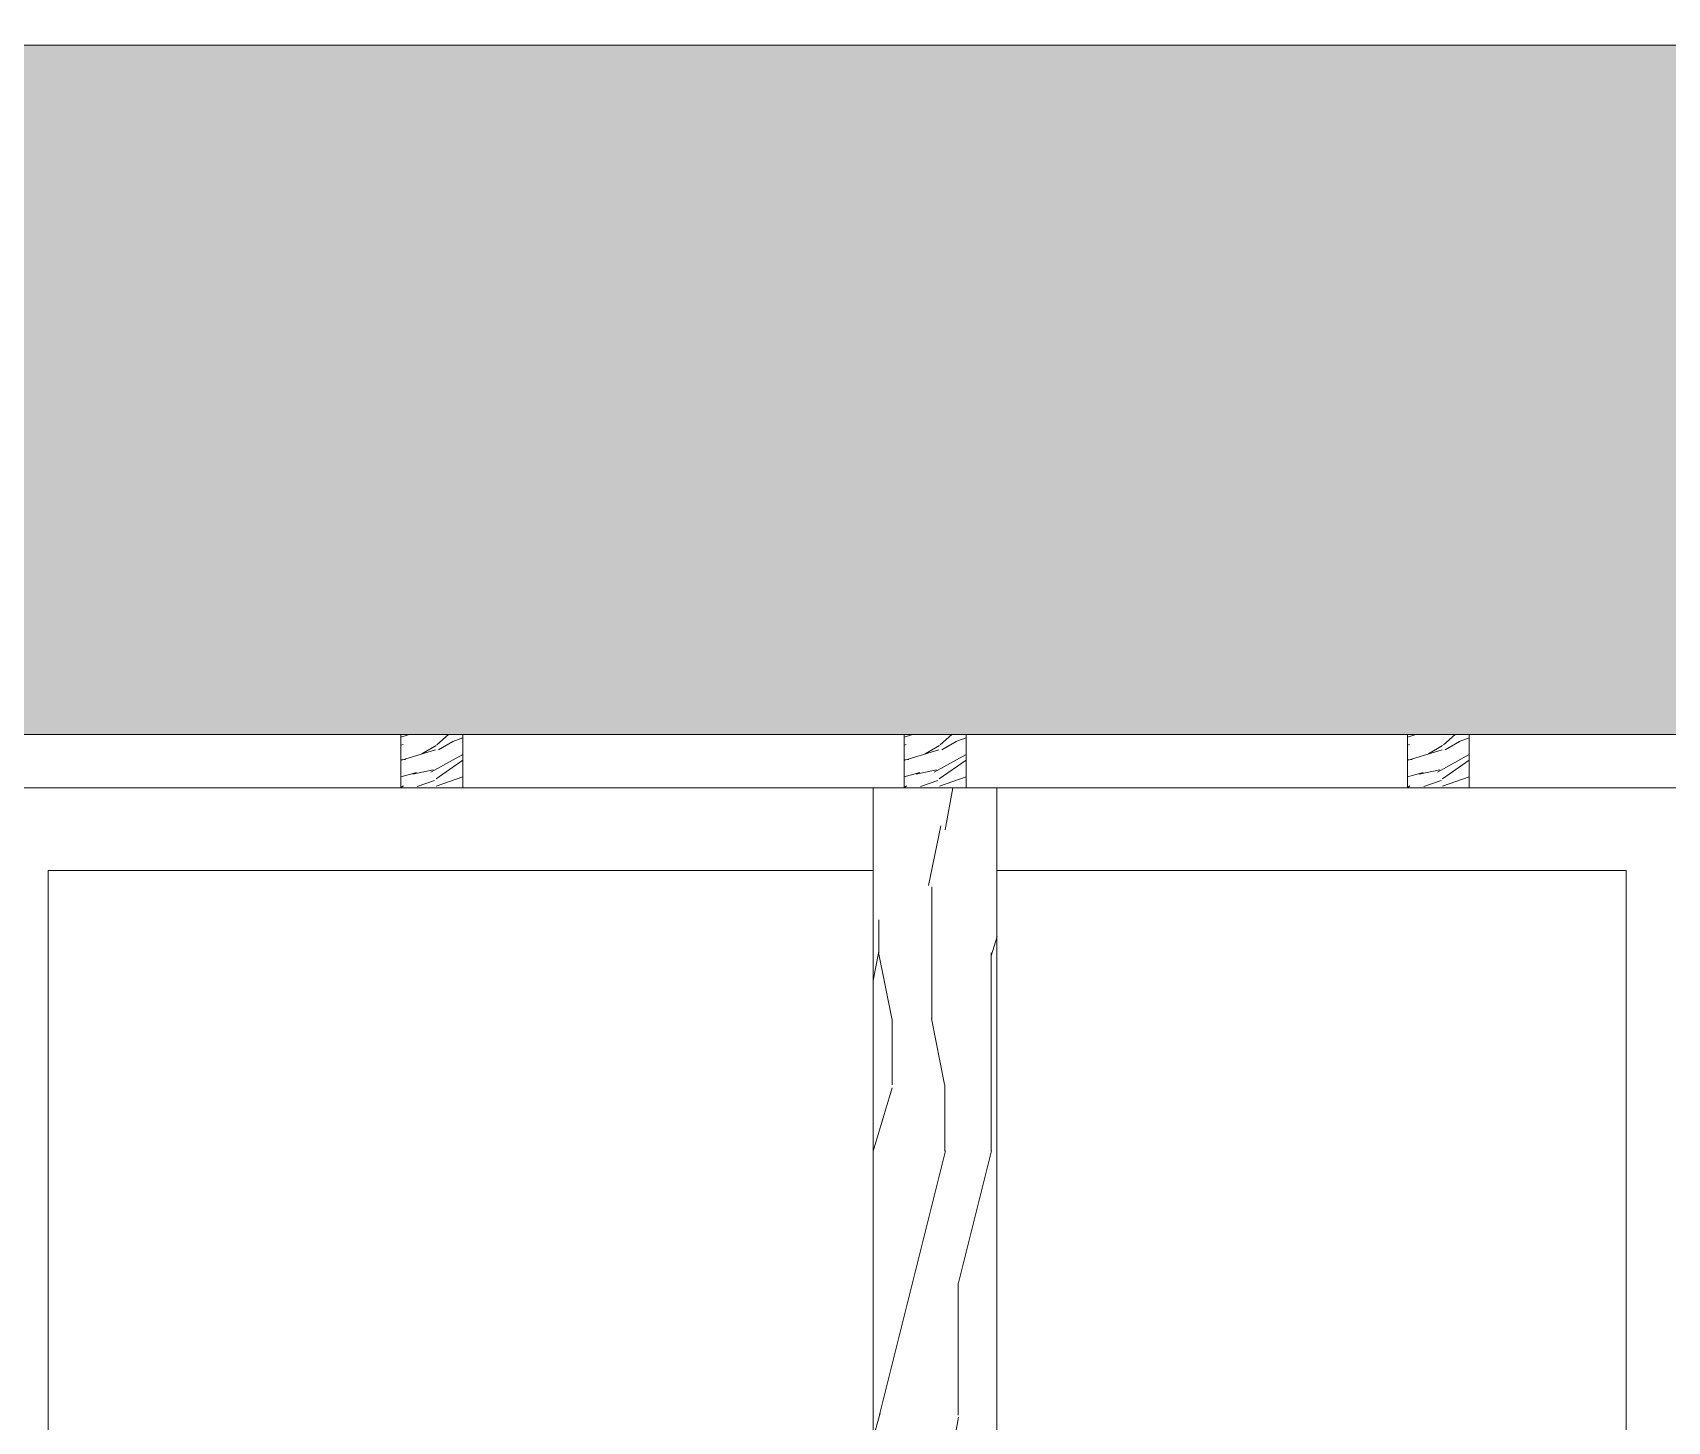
# Model space of a CAD drawing. Header units: metres. Extents: x -197 to 1099, y -24 to 14.
# Drawn here: x 743.778 to 745.759, y 1.682 to 3.365 of the extents above; entities that cross this region are included whole.
import ezdxf

# ---------------------------------------------------------------- set-up
doc = ezdxf.new("R2010")
doc.units = ezdxf.units.M
doc.header["$LTSCALE"] = 0.001
for name, color, linetype, lineweight, true_color in [('Jach-Anotaciones-CalidaddeLínea  0.13', 7, 'Continuous', 13, 0x000000), ('Jach-Anotaciones-CalidaddeLínea 0.18', 7, 'Continuous', 18, 0x000000), ('Jach-Anotaciones-Hatch-Lum50%', 9, 'Continuous', 13, 0x808080)]:
    doc.layers.add(name, color=color, linetype=linetype, lineweight=lineweight, true_color=true_color)

msp = doc.modelspace()

# ---------------------------------------------------------------- hatches: boundary and pattern name
at = {"layer": 'Jach-Anotaciones-Hatch-Lum50%', "ltscale": 100}
h = msp.add_hatch(dxfattribs=at)
h.set_pattern_fill('WOOD_01', color=256, scale=0.8, angle=90, pattern_type=2)
h.set_pattern_definition([(90, (546.0313, 0.568), (-0.8, 5e-17), [0.16, -0.64]), (98.9726, (546.463294, 0.576), (-0.7999981005, 4.8000000235), [0.1538832, -15.2344232]), (95.7105, (546.415294, 0.568), (-0.799988406, 7.20000014), [0.1607984, -7.8791008]), (74.5779, (546.175294, 0.568), (2.399989871, 8.7999996156), [0.2406656, -23.8259016]), (83.6599, (545.911294, 0.584), (-1.634e-06, 0.800000253), [0.1448864, -7.0994208]), (75.0686, (546.367294, 0.608), (0.799998696, 3.199999993), [0.1241936, -12.2951456]), (78.6901, (545.9033, 0.328), (-3e-07, 0.80000023), [0.3263376, -3.7528776]), (95.7105, (546.535294, 0.576), (-0.799988406, 7.20000014), [0.0803992, -7.9595]), (90, (546.1993, 0.568), (-0.8, 5e-17), [0.08, -0.72]), (90, (546.1033, 0.408), (-0.8, 5e-17), [0.24, -0.56]), (101.3099, (545.9833, 0.568), (-0.79999795, 3.19999982), [0.081584, -3.9976312]), (92.7263, (546.279294, 0.488), (-0.799996814, 16.000000236), [0.1681904, -16.6508464]), (82.4054, (546.303294, 0.528), (0.799994947, 6.399999886), [0.1210616, -11.9851336]), (90, (546.6073, 0.488), (-0.8, 5e-17), [0.16, -0.64]), (88.8309, (546.647294, 0.408), (-6.144e-07, 0.8000001466), [0.3920816, -38.81608]), (90, (546.0473, 0.408), (-0.8, 5e-17), [0.08, -0.72]), (90, (545.9833, 0.488), (-0.8, 5e-17), [0.08, -0.72]), (90, (545.9113, 0.128), (-0.8, 5e-17), [0.12, -0.68]), (80.5377, (545.8713, 0.344), (-3.1e-07, 0.80000006), [0.2433104, -4.6228992]), (90, (545.8713, 0.088), (-0.8, 5e-17), [0.16, -0.64]), (90, (546.5913, 0), (-0.8, 5e-17), [0.088, -0.712]), (90, (546.5513, 0.408), (-0.8, 5e-17), [0.08, -0.72]), (90, (546.5273, 0), (-0.8, 5e-17), [0.168, -0.632]), (95.4403, (546.479294, 0.408), (-0.799995827, 7.999999761), [0.16876, -16.7072576]), (90, (546.4153, 0.416), (-0.8, 5e-17), [0.152, -0.648]), (90, (546.3993, 0), (-0.8, 5e-17), [0.088, -0.712]), (88.8309, (546.271294, 0.096), (-6.144e-07, 0.8000001466), [0.3920816, -38.81608]), (90, (546.1993, 0.168), (-0.8, 5e-17), [0.08, -0.72]), (90, (546.1753, 0.088), (-0.8, 5e-17), [0.08, -0.72]), (90, (546.1753, 0.408), (-0.8, 5e-17), [0.16, -0.64]), (90, (546.1593, 0.248), (-0.8, 5e-17), [0.08, -0.72]), (90, (546.0633, 0.088), (-0.8, 5e-17), [0.16, -0.64]), (109.6538, (546.399294, 0.304), (-3.19999566, 8.800000202), [0.1189288, -11.7739248]), (101.3099, (546.1753, 0.168), (-0.79999795, 3.19999982), [0.081584, -3.9976312]), (101.3099, (546.2153, 0.488), (-0.79999795, 3.19999982), [0.081584, -3.9976312]), (95.7105, (545.911294, 0.248), (-0.799988406, 7.20000014), [0.0803992, -7.9595]), (79.6952, (545.855294, 0), (0.799995757, 4.799999982), [0.0894424, -8.854828]), (78.6901, (546.5913, 0.088), (-3e-07, 0.80000023), [0.081584, -3.9976312]), (180, (546.6073, 0.168), (-1e-16, -0.8), [0, -0.8]), (76.6076, (546.159294, 0), (3.1999756264, 13.60000018), [0.172696, -17.0969232]), (101.3099, (546.0473, 0.488), (-0.79999795, 3.19999982), [0.081584, -3.9976312]), (100.3048, (546.551294, 0.488), (-0.799996835, 3.99999983), [0.0894424, -8.854828]), (78.6901, (546.1993, 0.248), (-3e-07, 0.80000023), [0.081584, -3.9976312]), (78.6901, (546.1593, 0.328), (-3e-07, 0.80000023), [0.081584, -3.9976312]), (71.5651, (546.2393, 0), (-9.3e-07, 0.79999983), [0.1011928, -2.4286288]), (75.9638, (545.9673, 0.088), (-1e-06, 0.79999968), [0.3298488, -2.9686352]), (73.3008, (545.911294, 0.248), (1.599994986, 5.599999966), [0.2505672, -8.101676]), (90, (545.8713, 0.248), (-0.8, 5e-17), [0.096, -0.704]), (75.9638, (546.5273, 0.168), (-1e-06, 0.79999968), [0.3298488, -2.9686352]), (75.9638, (546.4713, 0.088), (-1e-06, 0.79999968), [0.3298488, -2.9686352]), (75.9638, (546.3993, 0.088), (-1e-06, 0.79999968), [0.3298488, -2.9686352]), (79.6952, (546.047294, 0), (0.799995757, 4.799999982), [0.0894424, -8.854828]), (75.9638, (546.0633, 0.248), (-1e-06, 0.79999968), [0.164924, -3.13356]), (79.6952, (546.303294, 0), (0.799995757, 4.799999982), [0.0894424, -8.854828]), (87.6141, (546.359294, 0.416), (-9.81e-07, 0.799999957), [0.1921664, -19.024492]), (79.6952, (546.215294, 0.328), (0.799995757, 4.799999982), [0.0894424, -8.854828]), (102.5288, (546.231294, 0.416), (-0.799999443, 3.200000383), [0.073756, -7.3018792]), (79.5626, (546.343294, 0), (1.5999882748, 8.799999746), [0.3091152, -30.602364]), (81.8699, (546.3993, 0.304), (1.93e-07, 0.79999957), [0.1131368, -5.5437168]), (94.7636, (546.319294, 0.088), (-0.79999316, 8.79999996), [0.1926656, -9.4406096]), (90, (546.3033, 0.28), (-0.8, 5e-17), [0.248, -0.552]), (74.7449, (545.943294, 0), (0.799998657, 3.19999977), [0.0912144, -9.0301888]), (80.5377, (546.6073, 0.168), (-3.1e-07, 0.80000006), [0.2433104, -4.6228992]), (70.0169, (546.439294, 0), (0.79999946, 2.399999904), [0.0936376, -9.2701216]), (90, (545.9673, 0.648), (-0.8, 5e-17), [0.04, -0.76]), (90, (546.3193, 0.648), (-0.8, 5e-17), [0.08, -0.72]), (101.3099, (546.6073, 0.648), (-0.79999795, 3.19999982), [0.081584, -3.9976312]), (90, (546.5273, 0.656), (-0.8, 5e-17), [0.144, -0.656]), (73.3008, (546.103294, 0.648), (1.599994986, 5.599999966), [0.0835224, -8.2687208]), (78.0207, (546.271294, 0.656), (3.2008781664, 15.199999689), [0.1472056, -26.8405152]), (180, (546.6073, 0.648), (-1e-16, -0.8), [0, -0.8]), (90, (546.5913, 0.728), (-0.8, 5e-17), [0.072, -0.728]), (90, (546.4393, 0.728), (-0.8, 5e-17), [0.072, -0.728]), (90, (546.3993, 0.728), (-0.8, 5e-17), [0.072, -0.728]), (66.0376, (546.127294, 0.728), (2.39998932, 5.600000022), [0.0787912, -7.8002896]), (78.5163, (546.031294, 0.728), (0.8001243765, 3.9999999871), [0.0734704, -52.17242]), (71.5651, (546.3193, 0.728), (-9.3e-07, 0.79999983), [0.0758944, -2.4539264]), (77.4712, (545.927294, 0.728), (0.799999682, 4.000000256), [0.073756, -7.3018792])])
h.paths.add_polyline_path([(744.79687, 2.45), (744.94687, 2.45), (744.94687, 0.30002), (744.79687, 0.30002)])

# ---------------------------------------------------------------- linework, layer by layer
at = {"layer": 'Jach-Anotaciones-CalidaddeLínea  0.13', "ltscale": 100}
for points in [[(754.34687, 3.35), (754.34687, 3.5), (754.49687, 3.5), (754.49687, 6.15), (738.84687, 6.15), (738.84687, 7.55), (733.02077, 7.55), (733.02077, 3.5), (733.17077, 3.5), (733.17077, 3.35)], [(739.49687, 2.45), (747.84687, 2.45), (747.84687, 0), (739.49687, 0)], [(743.69687, 2.45), (745.80937, 2.45), (745.80937, 0), (743.69687, 0)], [(743.79687, 2.35), (745.70937, 2.35), (745.70937, 0.1), (743.79687, 0.1)]]:
    msp.add_lwpolyline(points, close=True, dxfattribs=at)

# ---------------------------------------------------------------- next in the draw order: wipeouts: each hides what was drawn before it
at = {"ltscale": 100}
for points, layer in [([(744.79687, 2.45), (744.94687, 2.45), (744.94687, 0.30002), (744.79687, 0.30002)], 'Jach-Anotaciones-CalidaddeLínea  0.13'), ([(733.17077, 3.35), (754.34687, 3.35), (754.34687, 2.51458), (733.17077, 2.51458)], 'Jach-Anotaciones-CalidaddeLínea 0.18')]:
    msp.add_wipeout(points, dxfattribs=at).dxf.layer = layer

# ---------------------------------------------------------------- next in the draw order: hatches: boundary and pattern name
at = {"layer": 'Jach-Anotaciones-Hatch-Lum50%', "ltscale": 100}
h = msp.add_hatch(dxfattribs=at)
h.set_pattern_fill('218', color=256, scale=0.13, pattern_type=2)
h.set_pattern_definition([(0, (540.66904, 0.04875), (0.26, 0.13), [0.0325, -0.2275]), (0, (540.66904, 0.065), (0.26, 0.13), [0.0325, -0.0975]), (0, (540.79904, 0.08125), (0.26, 0.13), [0.0325, -0.2275]), (0, (540.60404, 0), (0.26, 0.13), [0.01625, -0.13, 0.01625, -0.0975]), (45, (540.62029, 0.0325), (0, 0.13), [0.02298097, -0.34471456]), (45, (540.60404, 0.08125), (0, 0.13), [0.016419, -0.35127653]), (45, (540.60404, 0.0975), (0, 0.13), [0.019695, -0.34800053]), (135, (540.76654, 0.0975), (1e-17, 0.13), [0.019695, -0.34800053]), (135, (540.76654, 0.08125), (1e-17, 0.13), [0.016419, -0.35127653]), (135, (540.75029, 0.0325), (1e-17, 0.13), [0.02298097, -0.34471456]), (26.56505, (540.63654, 0.0325), (-7e-12, 0.13), [0.0363361, -0.25435273]), (26.56505, (540.63654, 0.04875), (-7e-12, 0.13), [0.0363361, -0.25435273]), (26.56505, (540.57154, 0.065), (-7e-12, 0.13), [0.0363361, -0.25435273]), (26.56505, (540.57154, 0.08125), (-7e-12, 0.13), [0.0363361, -0.25435273]), (63.43495, (540.604044, 0), (7e-12, 0.13), [0.0363361, -0.54504157]), (63.43495, (540.620294, 0), (7e-12, 0.13), [0.0363361, -0.54504157]), (116.56505, (540.750294, 0), (-7e-12, 0.13), [0.0363361, -0.54504157]), (116.56505, (540.766544, 0), (-7e-12, 0.13), [0.0363361, -0.54504157]), (153.43495, (540.73404, 0.0325), (7e-12, 0.13), [0.0363361, -0.25435273]), (153.43495, (540.73404, 0.04875), (7e-12, 0.13), [0.0363361, -0.25435273]), (153.43495, (540.79904, 0.065), (7e-12, 0.13), [0.0363361, -0.25435273]), (153.43495, (540.79904, 0.08125), (7e-12, 0.13), [0.0363361, -0.25435273]), (82.874984, (540.604044, 0), (6e-14, 0.13), [0.13101166, -1.96517535]), (97.125016, (540.766544, 0), (-6e-14, 0.13), [0.13101166, -1.96517535])])
h.paths.add_polyline_path([(733.17077, 3.35), (754.34687, 3.35), (754.34687, 2.51458), (733.17077, 2.51458)])

# ---------------------------------------------------------------- next in the draw order: linework, layer by layer
at = {"layer": 'Jach-Anotaciones-CalidaddeLínea  0.13', "ltscale": 100}
for points in [[(733.17077, 3.35), (754.34687, 3.35), (754.34687, 2.51458), (733.17077, 2.51458)], [(744.79687, 2.45), (744.94687, 2.45), (744.94687, 0.30002), (744.79687, 0.30002)]]:
    msp.add_lwpolyline(points, close=True, dxfattribs=at)

# ---------------------------------------------------------------- next in the draw order: wipeouts: each hides what was drawn before it
at = {"ltscale": 100}
msp.add_wipeout([(754.34687, 2.51458), (736.40687, 2.51458), (736.40687, 2.45), (754.34687, 2.45)], dxfattribs=at).dxf.layer = 'Jach-Anotaciones-CalidaddeLínea 0.18'

# ---------------------------------------------------------------- next in the draw order: hatches: boundary and pattern name
at = {"layer": 'Jach-Anotaciones-Hatch-Lum50%', "ltscale": 100}
h = msp.add_hatch(dxfattribs=at)
h.set_pattern_fill('WOOD_01', color=256, scale=0.2, angle=30, pattern_type=2)
h.set_pattern_definition([(30, (316.62012, 0.2061), (-0.1, 0.17320508), [0.04, -0.16]), (38.9726, (316.675848, 0.113569), (0.93923072707, 0.77320467243), [0.0384708, -3.8086058]), (35.7105, (316.668116, 0.122962), (1.4588472062, 1.0732025879), [0.0401996, -1.9697752]), (14.5779, (316.638116, 0.174923), (2.20525453897, 0.58038690266), [0.0601664, -5.9564754]), (23.6599, (316.60858, 0.23408), (0.1732049312, 0.1000003855), [0.0362216, -1.7748552]), (15.0686, (316.670776, 0.138354), (0.7928201585, 0.22679520083), [0.0310484, -3.0737864]), (18.6901, (316.552155, 0.203813), (0.1732050942, 0.1000000934), [0.0815844, -0.9382194]), (35.7105, (316.684848, 0.09798), (1.4588472062, 1.0732025879), [0.0200998, -1.989875]), (30, (316.64112, 0.16973), (-0.1, 0.17320508), [0.02, -0.18]), (30, (316.59448, 0.17051), (-0.1, 0.17320508), [0.06, -0.14]), (41.3099, (316.614116, 0.216492), (0.59282054, 0.573204614), [0.020396, -0.9994078]), (32.7263, (316.633796, 0.142406), (3.36410206446, 2.1732044205), [0.0420476, -4.1627116]), (22.4054, (316.645456, 0.14221), (1.4856399898, 0.6267959991), [0.0302654, -2.9962834]), (30, (316.6748, 0.0714), (-0.1, 0.17320508), [0.04, -0.16]), (28.8309, (316.662475, 0.052732), (0.173205035693, 0.10000015135), [0.0980204, -9.70402]), (30, (316.58748, 0.18264), (-0.1, 0.17320508), [0.02, -0.18]), (30, (316.5968, 0.2065), (-0.1, 0.17320508), [0.02, -0.18]), (30, (316.50985, 0.17708), (-0.1, 0.17320508), [0.03, -0.17]), (20.5377, (316.55162, 0.21274), (0.1732050554, 0.1000000749), [0.0608276, -1.1557248]), (30, (316.4962, 0.18074), (-0.1, 0.17320508), [0.04, -0.16]), (30, (316.56714, 0.01386), (-0.1, 0.17320508), [0.022, -0.178]), (30, (316.65048, 0.07352), (-0.1, 0.17320508), [0.02, -0.18]), (30, (316.55914, 0.02771), (-0.1, 0.17320508), [0.042, -0.158]), (35.4403, (316.641475, 0.089105), (1.63205127745, 1.17320414736), [0.04219, -4.1768144]), (30, (316.6352, 0.10396), (-0.1, 0.17320508), [0.038, -0.162]), (30, (316.54314, 0.05543), (-0.1, 0.17320508), [0.022, -0.178]), (28.8309, (316.547925, 0.0951384), (0.173205035693, 0.10000015135), [0.0980204, -9.70402]), (30, (316.55451, 0.11973), (-0.1, 0.17320508), [0.02, -0.18]), (30, (316.5342, 0.11492), (-0.1, 0.17320508), [0.02, -0.18]), (30, (316.60348, 0.15492), (-0.1, 0.17320508), [0.04, -0.16]), (30, (316.56683, 0.13839), (-0.1, 0.17320508), [0.02, -0.18]), (30, (316.5202, 0.13917), (-0.1, 0.17320508), [0.04, -0.16]), (49.6538, (316.608958, 0.093426), (1.50525647452, 1.79281940855), [0.0297322, -2.9434812]), (41.3099, (316.551514, 0.124923), (0.59282054, 0.573204614), [0.020396, -0.9994078]), (41.3099, (316.625796, 0.156263), (0.59282054, 0.573204614), [0.020396, -0.9994078]), (35.7105, (316.535834, 0.19208), (1.4588472062, 1.0732025879), [0.0200998, -1.989875]), (19.6952, (316.47514, 0.173205), (1.1392299502, 0.4267958355), [0.0223606, -2.213707]), (18.6901, (316.586193, 0.024856), (0.1732050942, 0.1000000934), [0.020396, -0.9994078]), (120, (316.60551, 0.0314), (-0.17320508, -0.1), [0, -0.2]), (16.6076, (316.51314, 0.107387), (3.34448336513, 1.00718497651), [0.043174, -4.2742308]), (41.3099, (316.604796, 0.192636), (0.59282054, 0.573204614), [0.020396, -0.9994078]), (40.3048, (316.667796, 0.083517), (0.7660257626, 0.6732043744), [0.0223606, -2.213707]), (18.6901, (316.571834, 0.129727), (0.1732050942, 0.1000000934), [0.020396, -0.9994078]), (18.6901, (316.584155, 0.148387), (0.1732050942, 0.1000000934), [0.020396, -0.9994078]), (11.5651, (316.52314, 0.090067), (0.173204928, 0.1000001815), [0.0252982, -0.6071572]), (15.9638, (316.508193, 0.159956), (0.173204888, 0.100000176), [0.0824622, -0.7421588]), (13.3008, (316.535834, 0.19208), (1.4124349312, 0.3535909199), [0.0626418, -2.025419]), (30, (316.53083, 0.20074), (-0.1, 0.17320508), [0.024, -0.176]), (15.9638, (316.595514, 0.048713), (0.173204888, 0.100000176), [0.0824622, -0.7421588]), (15.9638, (316.571193, 0.050837), (0.173204888, 0.100000176), [0.0824622, -0.7421588]), (15.9638, (316.562193, 0.066426), (0.173204888, 0.100000176), [0.0824622, -0.7421588]), (19.6952, (316.49914, 0.131636), (1.1392299502, 0.4267958355), [0.0223606, -2.213707]), (15.9638, (316.554834, 0.15917), (0.173204888, 0.100000176), [0.041231, -0.78339]), (19.6952, (316.53114, 0.07621), (1.1392299502, 0.4267958355), [0.0223606, -2.213707]), (27.6141, (316.628207, 0.116086), (0.17320494875, 0.10000020701), [0.0480416, -4.756123]), (19.6952, (316.591155, 0.136263), (1.1392299502, 0.4267958355), [0.0223606, -2.213707]), (42.5288, (316.612207, 0.143799), (0.5928204755, 0.573205008), [0.018439, -1.8254698]), (19.5626, (316.5361404, 0.06755), (2.10525436768, 0.75359234531), [0.0772788, -7.650591]), (21.8699, (316.608958, 0.093426), (0.1732050116, 0.0999999042), [0.0282842, -1.3859292]), (34.7636, (316.552193, 0.083746), (1.80525673466, 1.27320359476), [0.0481664, -2.3601524]), (30, (316.59176, 0.11121), (-0.1, 0.17320508), [0.062, -0.138]), (14.7449, (316.48614, 0.154153), (0.7928201053, 0.2267951812), [0.0228036, -2.2575472]), (20.5377, (316.605514, 0.031392), (0.1732050554, 0.1000000749), [0.0608276, -1.1557248]), (10.0169, (316.54814, 0.046765), (0.619615154, 0.1267950243), [0.0234094, -2.3175304]), (30, (316.62944, 0.22996), (-0.1, 0.17320508), [0.01, -0.19]), (30, (316.67344, 0.15375), (-0.1, 0.17320508), [0.02, -0.18]), (41.3099, (316.709437, 0.091392), (0.59282054, 0.573204614), [0.020396, -0.9994078]), (30, (316.70117, 0.10971), (-0.1, 0.17320508), [0.036, -0.164]), (13.3008, (316.646437, 0.200512), (1.4124349312, 0.3535909199), [0.0208806, -2.0671802]), (18.0207, (316.6691686, 0.1651384), (3.69100623785, 1.20698950949), [0.0368014, -6.7101288]), (120, (316.70944, 0.0914), (-0.17320508, -0.1), [0, -0.2]), (30, (316.72476, 0.10486), (-0.1, 0.17320508), [0.018, -0.182]), (30, (316.70576, 0.13777), (-0.1, 0.17320508), [0.018, -0.182]), (30, (316.70076, 0.14643), (-0.1, 0.17320508), [0.018, -0.182]), (6.0376, (316.666757, 0.205315), (1.5124342352, 0.1803870725), [0.0196978, -1.9500724]), (18.5163, (316.654757, 0.2261), (0.966040948051, 0.32676798933), [0.0183676, -13.043105]), (11.5651, (316.69076, 0.163746), (0.173204928, 0.1000001815), [0.0189736, -0.6134816]), (17.4712, (316.641757, 0.248617), (0.9660254196, 0.32679502), [0.018439, -1.8254698])])
h.paths.add_polyline_path([(744.22437, 2.51458), (744.29937, 2.51458), (744.29937, 2.45), (744.22437, 2.45)])
h = msp.add_hatch(dxfattribs=at)
h.set_pattern_fill('WOOD_01', color=256, scale=0.2, angle=30, pattern_type=2)
h.set_pattern_definition([(30, (317.23012, 0.2061), (-0.1, 0.17320508), [0.04, -0.16]), (38.9726, (317.285848, 0.113569), (0.93923072707, 0.77320467243), [0.0384708, -3.8086058]), (35.7105, (317.278116, 0.122962), (1.4588472062, 1.0732025879), [0.0401996, -1.9697752]), (14.5779, (317.248116, 0.174923), (2.20525453897, 0.58038690266), [0.0601664, -5.9564754]), (23.6599, (317.21858, 0.23408), (0.1732049312, 0.1000003855), [0.0362216, -1.7748552]), (15.0686, (317.280776, 0.138354), (0.7928201585, 0.22679520083), [0.0310484, -3.0737864]), (18.6901, (317.162155, 0.203813), (0.1732050942, 0.1000000934), [0.0815844, -0.9382194]), (35.7105, (317.294848, 0.09798), (1.4588472062, 1.0732025879), [0.0200998, -1.989875]), (30, (317.25112, 0.16973), (-0.1, 0.17320508), [0.02, -0.18]), (30, (317.20448, 0.17051), (-0.1, 0.17320508), [0.06, -0.14]), (41.3099, (317.224116, 0.216492), (0.59282054, 0.573204614), [0.020396, -0.9994078]), (32.7263, (317.243796, 0.142406), (3.36410206446, 2.1732044205), [0.0420476, -4.1627116]), (22.4054, (317.255456, 0.14221), (1.4856399898, 0.6267959991), [0.0302654, -2.9962834]), (30, (317.2848, 0.0714), (-0.1, 0.17320508), [0.04, -0.16]), (28.8309, (317.272475, 0.052732), (0.173205035693, 0.10000015135), [0.0980204, -9.70402]), (30, (317.19748, 0.18264), (-0.1, 0.17320508), [0.02, -0.18]), (30, (317.2068, 0.2065), (-0.1, 0.17320508), [0.02, -0.18]), (30, (317.11985, 0.17708), (-0.1, 0.17320508), [0.03, -0.17]), (20.5377, (317.16162, 0.21274), (0.1732050554, 0.1000000749), [0.0608276, -1.1557248]), (30, (317.1062, 0.18074), (-0.1, 0.17320508), [0.04, -0.16]), (30, (317.17714, 0.01386), (-0.1, 0.17320508), [0.022, -0.178]), (30, (317.26048, 0.07352), (-0.1, 0.17320508), [0.02, -0.18]), (30, (317.16914, 0.02771), (-0.1, 0.17320508), [0.042, -0.158]), (35.4403, (317.251475, 0.089105), (1.63205127745, 1.17320414736), [0.04219, -4.1768144]), (30, (317.2452, 0.10396), (-0.1, 0.17320508), [0.038, -0.162]), (30, (317.15314, 0.05543), (-0.1, 0.17320508), [0.022, -0.178]), (28.8309, (317.157925, 0.0951384), (0.173205035693, 0.10000015135), [0.0980204, -9.70402]), (30, (317.16451, 0.11973), (-0.1, 0.17320508), [0.02, -0.18]), (30, (317.1442, 0.11492), (-0.1, 0.17320508), [0.02, -0.18]), (30, (317.21348, 0.15492), (-0.1, 0.17320508), [0.04, -0.16]), (30, (317.17683, 0.13839), (-0.1, 0.17320508), [0.02, -0.18]), (30, (317.1302, 0.13917), (-0.1, 0.17320508), [0.04, -0.16]), (49.6538, (317.218958, 0.093426), (1.50525647452, 1.79281940855), [0.0297322, -2.9434812]), (41.3099, (317.161514, 0.124923), (0.59282054, 0.573204614), [0.020396, -0.9994078]), (41.3099, (317.235796, 0.156263), (0.59282054, 0.573204614), [0.020396, -0.9994078]), (35.7105, (317.145834, 0.19208), (1.4588472062, 1.0732025879), [0.0200998, -1.989875]), (19.6952, (317.08514, 0.173205), (1.1392299502, 0.4267958355), [0.0223606, -2.213707]), (18.6901, (317.196193, 0.024856), (0.1732050942, 0.1000000934), [0.020396, -0.9994078]), (120, (317.21551, 0.0314), (-0.17320508, -0.1), [0, -0.2]), (16.6076, (317.12314, 0.107387), (3.34448336513, 1.00718497651), [0.043174, -4.2742308]), (41.3099, (317.214796, 0.192636), (0.59282054, 0.573204614), [0.020396, -0.9994078]), (40.3048, (317.277796, 0.083517), (0.7660257626, 0.6732043744), [0.0223606, -2.213707]), (18.6901, (317.181834, 0.129727), (0.1732050942, 0.1000000934), [0.020396, -0.9994078]), (18.6901, (317.194155, 0.148387), (0.1732050942, 0.1000000934), [0.020396, -0.9994078]), (11.5651, (317.13314, 0.090067), (0.173204928, 0.1000001815), [0.0252982, -0.6071572]), (15.9638, (317.118193, 0.159956), (0.173204888, 0.100000176), [0.0824622, -0.7421588]), (13.3008, (317.145834, 0.19208), (1.4124349312, 0.3535909199), [0.0626418, -2.025419]), (30, (317.14083, 0.20074), (-0.1, 0.17320508), [0.024, -0.176]), (15.9638, (317.205514, 0.048713), (0.173204888, 0.100000176), [0.0824622, -0.7421588]), (15.9638, (317.181193, 0.050837), (0.173204888, 0.100000176), [0.0824622, -0.7421588]), (15.9638, (317.172193, 0.066426), (0.173204888, 0.100000176), [0.0824622, -0.7421588]), (19.6952, (317.10914, 0.131636), (1.1392299502, 0.4267958355), [0.0223606, -2.213707]), (15.9638, (317.164834, 0.15917), (0.173204888, 0.100000176), [0.041231, -0.78339]), (19.6952, (317.14114, 0.07621), (1.1392299502, 0.4267958355), [0.0223606, -2.213707]), (27.6141, (317.238207, 0.116086), (0.17320494875, 0.10000020701), [0.0480416, -4.756123]), (19.6952, (317.201155, 0.136263), (1.1392299502, 0.4267958355), [0.0223606, -2.213707]), (42.5288, (317.222207, 0.143799), (0.5928204755, 0.573205008), [0.018439, -1.8254698]), (19.5626, (317.1461404, 0.06755), (2.10525436768, 0.75359234531), [0.0772788, -7.650591]), (21.8699, (317.218958, 0.093426), (0.1732050116, 0.0999999042), [0.0282842, -1.3859292]), (34.7636, (317.162193, 0.083746), (1.80525673466, 1.27320359476), [0.0481664, -2.3601524]), (30, (317.20176, 0.11121), (-0.1, 0.17320508), [0.062, -0.138]), (14.7449, (317.09614, 0.154153), (0.7928201053, 0.2267951812), [0.0228036, -2.2575472]), (20.5377, (317.215514, 0.031392), (0.1732050554, 0.1000000749), [0.0608276, -1.1557248]), (10.0169, (317.15814, 0.046765), (0.619615154, 0.1267950243), [0.0234094, -2.3175304]), (30, (317.23944, 0.22996), (-0.1, 0.17320508), [0.01, -0.19]), (30, (317.28344, 0.15375), (-0.1, 0.17320508), [0.02, -0.18]), (41.3099, (317.319437, 0.091392), (0.59282054, 0.573204614), [0.020396, -0.9994078]), (30, (317.31117, 0.10971), (-0.1, 0.17320508), [0.036, -0.164]), (13.3008, (317.256437, 0.200512), (1.4124349312, 0.3535909199), [0.0208806, -2.0671802]), (18.0207, (317.2791686, 0.1651384), (3.69100623785, 1.20698950949), [0.0368014, -6.7101288]), (120, (317.31944, 0.0914), (-0.17320508, -0.1), [0, -0.2]), (30, (317.33476, 0.10486), (-0.1, 0.17320508), [0.018, -0.182]), (30, (317.31576, 0.13777), (-0.1, 0.17320508), [0.018, -0.182]), (30, (317.31076, 0.14643), (-0.1, 0.17320508), [0.018, -0.182]), (6.0376, (317.276757, 0.205315), (1.5124342352, 0.1803870725), [0.0196978, -1.9500724]), (18.5163, (317.264757, 0.2261), (0.966040948051, 0.32676798933), [0.0183676, -13.043105]), (11.5651, (317.30076, 0.163746), (0.173204928, 0.1000001815), [0.0189736, -0.6134816]), (17.4712, (317.251757, 0.248617), (0.9660254196, 0.32679502), [0.018439, -1.8254698])])
h.paths.add_polyline_path([(744.83437, 2.51458), (744.90937, 2.51458), (744.90937, 2.45), (744.83437, 2.45)])
h = msp.add_hatch(dxfattribs=at)
h.set_pattern_fill('WOOD_01', color=256, scale=0.2, angle=30, pattern_type=2)
h.set_pattern_definition([(30, (317.84012, 0.2061), (-0.1, 0.17320508), [0.04, -0.16]), (38.9726, (317.895848, 0.113569), (0.93923072707, 0.77320467243), [0.0384708, -3.8086058]), (35.7105, (317.888116, 0.122962), (1.4588472062, 1.0732025879), [0.0401996, -1.9697752]), (14.5779, (317.858116, 0.174923), (2.20525453897, 0.58038690266), [0.0601664, -5.9564754]), (23.6599, (317.82858, 0.23408), (0.1732049312, 0.1000003855), [0.0362216, -1.7748552]), (15.0686, (317.890776, 0.138354), (0.7928201585, 0.22679520083), [0.0310484, -3.0737864]), (18.6901, (317.772155, 0.203813), (0.1732050942, 0.1000000934), [0.0815844, -0.9382194]), (35.7105, (317.904848, 0.09798), (1.4588472062, 1.0732025879), [0.0200998, -1.989875]), (30, (317.86112, 0.16973), (-0.1, 0.17320508), [0.02, -0.18]), (30, (317.81448, 0.17051), (-0.1, 0.17320508), [0.06, -0.14]), (41.3099, (317.834116, 0.216492), (0.59282054, 0.573204614), [0.020396, -0.9994078]), (32.7263, (317.853796, 0.142406), (3.36410206446, 2.1732044205), [0.0420476, -4.1627116]), (22.4054, (317.865456, 0.14221), (1.4856399898, 0.6267959991), [0.0302654, -2.9962834]), (30, (317.8948, 0.0714), (-0.1, 0.17320508), [0.04, -0.16]), (28.8309, (317.882475, 0.052732), (0.173205035693, 0.10000015135), [0.0980204, -9.70402]), (30, (317.80748, 0.18264), (-0.1, 0.17320508), [0.02, -0.18]), (30, (317.8168, 0.2065), (-0.1, 0.17320508), [0.02, -0.18]), (30, (317.72985, 0.17708), (-0.1, 0.17320508), [0.03, -0.17]), (20.5377, (317.77162, 0.21274), (0.1732050554, 0.1000000749), [0.0608276, -1.1557248]), (30, (317.7162, 0.18074), (-0.1, 0.17320508), [0.04, -0.16]), (30, (317.78714, 0.01386), (-0.1, 0.17320508), [0.022, -0.178]), (30, (317.87048, 0.07352), (-0.1, 0.17320508), [0.02, -0.18]), (30, (317.77914, 0.02771), (-0.1, 0.17320508), [0.042, -0.158]), (35.4403, (317.861475, 0.089105), (1.63205127745, 1.17320414736), [0.04219, -4.1768144]), (30, (317.8552, 0.10396), (-0.1, 0.17320508), [0.038, -0.162]), (30, (317.76314, 0.05543), (-0.1, 0.17320508), [0.022, -0.178]), (28.8309, (317.767925, 0.0951384), (0.173205035693, 0.10000015135), [0.0980204, -9.70402]), (30, (317.77451, 0.11973), (-0.1, 0.17320508), [0.02, -0.18]), (30, (317.7542, 0.11492), (-0.1, 0.17320508), [0.02, -0.18]), (30, (317.82348, 0.15492), (-0.1, 0.17320508), [0.04, -0.16]), (30, (317.78683, 0.13839), (-0.1, 0.17320508), [0.02, -0.18]), (30, (317.7402, 0.13917), (-0.1, 0.17320508), [0.04, -0.16]), (49.6538, (317.828958, 0.093426), (1.50525647452, 1.79281940855), [0.0297322, -2.9434812]), (41.3099, (317.771514, 0.124923), (0.59282054, 0.573204614), [0.020396, -0.9994078]), (41.3099, (317.845796, 0.156263), (0.59282054, 0.573204614), [0.020396, -0.9994078]), (35.7105, (317.755834, 0.19208), (1.4588472062, 1.0732025879), [0.0200998, -1.989875]), (19.6952, (317.69514, 0.173205), (1.1392299502, 0.4267958355), [0.0223606, -2.213707]), (18.6901, (317.806193, 0.024856), (0.1732050942, 0.1000000934), [0.020396, -0.9994078]), (120, (317.82551, 0.0314), (-0.17320508, -0.1), [0, -0.2]), (16.6076, (317.73314, 0.107387), (3.34448336513, 1.00718497651), [0.043174, -4.2742308]), (41.3099, (317.824796, 0.192636), (0.59282054, 0.573204614), [0.020396, -0.9994078]), (40.3048, (317.887796, 0.083517), (0.7660257626, 0.6732043744), [0.0223606, -2.213707]), (18.6901, (317.791834, 0.129727), (0.1732050942, 0.1000000934), [0.020396, -0.9994078]), (18.6901, (317.804155, 0.148387), (0.1732050942, 0.1000000934), [0.020396, -0.9994078]), (11.5651, (317.74314, 0.090067), (0.173204928, 0.1000001815), [0.0252982, -0.6071572]), (15.9638, (317.728193, 0.159956), (0.173204888, 0.100000176), [0.0824622, -0.7421588]), (13.3008, (317.755834, 0.19208), (1.4124349312, 0.3535909199), [0.0626418, -2.025419]), (30, (317.75083, 0.20074), (-0.1, 0.17320508), [0.024, -0.176]), (15.9638, (317.815514, 0.048713), (0.173204888, 0.100000176), [0.0824622, -0.7421588]), (15.9638, (317.791193, 0.050837), (0.173204888, 0.100000176), [0.0824622, -0.7421588]), (15.9638, (317.782193, 0.066426), (0.173204888, 0.100000176), [0.0824622, -0.7421588]), (19.6952, (317.71914, 0.131636), (1.1392299502, 0.4267958355), [0.0223606, -2.213707]), (15.9638, (317.774834, 0.15917), (0.173204888, 0.100000176), [0.041231, -0.78339]), (19.6952, (317.75114, 0.07621), (1.1392299502, 0.4267958355), [0.0223606, -2.213707]), (27.6141, (317.848207, 0.116086), (0.17320494875, 0.10000020701), [0.0480416, -4.756123]), (19.6952, (317.811155, 0.136263), (1.1392299502, 0.4267958355), [0.0223606, -2.213707]), (42.5288, (317.832207, 0.143799), (0.5928204755, 0.573205008), [0.018439, -1.8254698]), (19.5626, (317.7561404, 0.06755), (2.10525436768, 0.75359234531), [0.0772788, -7.650591]), (21.8699, (317.828958, 0.093426), (0.1732050116, 0.0999999042), [0.0282842, -1.3859292]), (34.7636, (317.772193, 0.083746), (1.80525673466, 1.27320359476), [0.0481664, -2.3601524]), (30, (317.81176, 0.11121), (-0.1, 0.17320508), [0.062, -0.138]), (14.7449, (317.70614, 0.154153), (0.7928201053, 0.2267951812), [0.0228036, -2.2575472]), (20.5377, (317.825514, 0.031392), (0.1732050554, 0.1000000749), [0.0608276, -1.1557248]), (10.0169, (317.76814, 0.046765), (0.619615154, 0.1267950243), [0.0234094, -2.3175304]), (30, (317.84944, 0.22996), (-0.1, 0.17320508), [0.01, -0.19]), (30, (317.89344, 0.15375), (-0.1, 0.17320508), [0.02, -0.18]), (41.3099, (317.929437, 0.091392), (0.59282054, 0.573204614), [0.020396, -0.9994078]), (30, (317.92117, 0.10971), (-0.1, 0.17320508), [0.036, -0.164]), (13.3008, (317.866437, 0.200512), (1.4124349312, 0.3535909199), [0.0208806, -2.0671802]), (18.0207, (317.8891686, 0.1651384), (3.69100623785, 1.20698950949), [0.0368014, -6.7101288]), (120, (317.92944, 0.0914), (-0.17320508, -0.1), [0, -0.2]), (30, (317.94476, 0.10486), (-0.1, 0.17320508), [0.018, -0.182]), (30, (317.92576, 0.13777), (-0.1, 0.17320508), [0.018, -0.182]), (30, (317.92076, 0.14643), (-0.1, 0.17320508), [0.018, -0.182]), (6.0376, (317.886757, 0.205315), (1.5124342352, 0.1803870725), [0.0196978, -1.9500724]), (18.5163, (317.874757, 0.2261), (0.966040948051, 0.32676798933), [0.0183676, -13.043105]), (11.5651, (317.91076, 0.163746), (0.173204928, 0.1000001815), [0.0189736, -0.6134816]), (17.4712, (317.861757, 0.248617), (0.9660254196, 0.32679502), [0.018439, -1.8254698])])
h.paths.add_polyline_path([(745.44437, 2.51458), (745.51937, 2.51458), (745.51937, 2.45), (745.44437, 2.45)])
h = msp.add_hatch(dxfattribs=at)
h.set_pattern_fill('WOOD_01', color=256, scale=0.8, angle=90, pattern_type=2)
h.set_pattern_definition([(90, (438.4658, 0.568), (-0.8, 5e-17), [0.16, -0.64]), (98.9726, (438.89781, 0.576), (-0.7999981005, 4.8000000235), [0.1538832, -15.2344232]), (95.7105, (438.84981, 0.568), (-0.799988406, 7.20000014), [0.1607984, -7.8791008]), (74.5779, (438.60981, 0.568), (2.399989871, 8.7999996156), [0.2406656, -23.8259016]), (83.6599, (438.34581, 0.584), (-1.634e-06, 0.800000253), [0.1448864, -7.0994208]), (75.0686, (438.80181, 0.608), (0.7999986955, 3.199999993), [0.1241936, -12.2951456]), (78.6901, (438.33781, 0.328), (-3e-07, 0.80000023), [0.3263376, -3.7528776]), (95.7105, (438.96981, 0.576), (-0.799988406, 7.20000014), [0.0803992, -7.9595]), (90, (438.6338, 0.568), (-0.8, 5e-17), [0.08, -0.72]), (90, (438.5378, 0.408), (-0.8, 5e-17), [0.24, -0.56]), (101.3099, (438.41781, 0.568), (-0.79999795, 3.19999982), [0.081584, -3.9976312]), (92.7263, (438.71381, 0.488), (-0.799996814, 16.000000236), [0.1681904, -16.6508464]), (82.4054, (438.73781, 0.528), (0.799994947, 6.399999886), [0.1210616, -11.9851336]), (90, (439.0418, 0.488), (-0.8, 5e-17), [0.16, -0.64]), (88.8309, (439.08181, 0.408), (-6.144e-07, 0.8000001466), [0.3920816, -38.81608]), (90, (438.4818, 0.408), (-0.8, 5e-17), [0.08, -0.72]), (90, (438.4178, 0.488), (-0.8, 5e-17), [0.08, -0.72]), (90, (438.3458, 0.128), (-0.8, 5e-17), [0.12, -0.68]), (80.5377, (438.30581, 0.344), (-3.1e-07, 0.80000006), [0.2433104, -4.6228992]), (90, (438.3058, 0.088), (-0.8, 5e-17), [0.16, -0.64]), (90, (439.0258, 0), (-0.8, 5e-17), [0.088, -0.712]), (90, (438.9858, 0.408), (-0.8, 5e-17), [0.08, -0.72]), (90, (438.9618, 0), (-0.8, 5e-17), [0.168, -0.632]), (95.4403, (438.91381, 0.408), (-0.799995827, 7.999999761), [0.16876, -16.7072576]), (90, (438.8498, 0.416), (-0.8, 5e-17), [0.152, -0.648]), (90, (438.8338, 0), (-0.8, 5e-17), [0.088, -0.712]), (88.8309, (438.70581, 0.096), (-6.144e-07, 0.8000001466), [0.3920816, -38.81608]), (90, (438.6338, 0.168), (-0.8, 5e-17), [0.08, -0.72]), (90, (438.6098, 0.088), (-0.8, 5e-17), [0.08, -0.72]), (90, (438.6098, 0.408), (-0.8, 5e-17), [0.16, -0.64]), (90, (438.5938, 0.248), (-0.8, 5e-17), [0.08, -0.72]), (90, (438.4978, 0.088), (-0.8, 5e-17), [0.16, -0.64]), (109.6538, (438.83381, 0.304), (-3.19999566, 8.800000202), [0.1189288, -11.7739248]), (101.3099, (438.60981, 0.168), (-0.79999795, 3.19999982), [0.081584, -3.9976312]), (101.3099, (438.64981, 0.488), (-0.79999795, 3.19999982), [0.081584, -3.9976312]), (95.7105, (438.34581, 0.248), (-0.799988406, 7.20000014), [0.0803992, -7.9595]), (79.6952, (438.28981, 0), (0.799995757, 4.799999982), [0.0894424, -8.854828]), (78.6901, (439.02581, 0.088), (-3e-07, 0.80000023), [0.081584, -3.9976312]), (180, (439.0418, 0.168), (-1e-16, -0.8), [0, -0.8]), (76.6076, (438.59381, 0), (3.1999756264, 13.60000018), [0.172696, -17.0969232]), (101.3099, (438.48181, 0.488), (-0.79999795, 3.19999982), [0.081584, -3.9976312]), (100.3048, (438.98581, 0.488), (-0.799996835, 3.99999983), [0.0894424, -8.854828]), (78.6901, (438.63381, 0.248), (-3e-07, 0.80000023), [0.081584, -3.9976312]), (78.6901, (438.59381, 0.328), (-3e-07, 0.80000023), [0.081584, -3.9976312]), (71.5651, (438.6738, 0), (-9.3e-07, 0.79999983), [0.1011928, -2.4286288]), (75.9638, (438.40181, 0.088), (-1e-06, 0.79999968), [0.3298488, -2.9686352]), (73.3008, (438.34581, 0.248), (1.599994986, 5.599999966), [0.2505672, -8.101676]), (90, (438.3058, 0.248), (-0.8, 5e-17), [0.096, -0.704]), (75.9638, (438.96181, 0.168), (-1e-06, 0.79999968), [0.3298488, -2.9686352]), (75.9638, (438.90581, 0.088), (-1e-06, 0.79999968), [0.3298488, -2.9686352]), (75.9638, (438.83381, 0.088), (-1e-06, 0.79999968), [0.3298488, -2.9686352]), (79.6952, (438.48181, 0), (0.799995757, 4.799999982), [0.0894424, -8.854828]), (75.9638, (438.49781, 0.248), (-1e-06, 0.79999968), [0.164924, -3.13356]), (79.6952, (438.73781, 0), (0.799995757, 4.799999982), [0.0894424, -8.854828]), (87.6141, (438.79381, 0.416), (-9.81e-07, 0.7999999567), [0.1921664, -19.024492]), (79.6952, (438.64981, 0.328), (0.799995757, 4.799999982), [0.0894424, -8.854828]), (102.5288, (438.66581, 0.416), (-0.799999443, 3.200000383), [0.073756, -7.3018792]), (79.5626, (438.77781, 0), (1.5999882748, 8.799999746), [0.3091152, -30.602364]), (81.8699, (438.83381, 0.304), (1.93e-07, 0.79999957), [0.1131368, -5.5437168]), (94.7636, (438.75381, 0.088), (-0.79999316, 8.79999996), [0.1926656, -9.4406096]), (90, (438.7378, 0.28), (-0.8, 5e-17), [0.248, -0.552]), (74.7449, (438.37781, 0), (0.799998657, 3.19999977), [0.0912144, -9.0301888]), (80.5377, (439.04181, 0.168), (-3.1e-07, 0.80000006), [0.2433104, -4.6228992]), (70.0169, (438.87381, 0), (0.79999946, 2.399999904), [0.0936376, -9.2701216]), (90, (438.4018, 0.648), (-0.8, 5e-17), [0.04, -0.76]), (90, (438.7538, 0.648), (-0.8, 5e-17), [0.08, -0.72]), (101.3099, (439.04181, 0.648), (-0.79999795, 3.19999982), [0.081584, -3.9976312]), (90, (438.9618, 0.656), (-0.8, 5e-17), [0.144, -0.656]), (73.3008, (438.53781, 0.648), (1.599994986, 5.599999966), [0.0835224, -8.2687208]), (78.0207, (438.70581, 0.656), (3.2008781664, 15.199999689), [0.1472056, -26.8405152]), (180, (439.0418, 0.648), (-1e-16, -0.8), [0, -0.8]), (90, (439.0258, 0.728), (-0.8, 5e-17), [0.072, -0.728]), (90, (438.8738, 0.728), (-0.8, 5e-17), [0.072, -0.728]), (90, (438.8338, 0.728), (-0.8, 5e-17), [0.072, -0.728]), (66.0376, (438.56181, 0.728), (2.399989321, 5.600000022), [0.0787912, -7.8002896]), (78.5163, (438.46581, 0.728), (0.8001243765, 3.9999999871), [0.0734704, -52.17242]), (71.5651, (438.7538, 0.728), (-9.3e-07, 0.79999983), [0.0758944, -2.4539264]), (77.4712, (438.36181, 0.728), (0.799999682, 4.000000256), [0.073756, -7.3018792])])
h.paths.add_polyline_path([(744.79687, 2.45), (744.94687, 2.45), (744.94687, 0.30002), (744.79687, 0.30002)])

# ---------------------------------------------------------------- next in the draw order: linework, layer by layer
at = {"layer": 'Jach-Anotaciones-CalidaddeLínea  0.13', "ltscale": 100}
for points in [[(754.34687, 2.51458), (736.40687, 2.51458), (736.40687, 2.45), (754.34687, 2.45)], [(744.22437, 2.51458), (744.29937, 2.51458), (744.29937, 2.45), (744.22437, 2.45)], [(744.83437, 2.51458), (744.90937, 2.51458), (744.90937, 2.45), (744.83437, 2.45)], [(745.44437, 2.51458), (745.51937, 2.51458), (745.51937, 2.45), (745.44437, 2.45)]]:
    msp.add_lwpolyline(points, close=True, dxfattribs=at)

doc.saveas('drawing.dxf')
